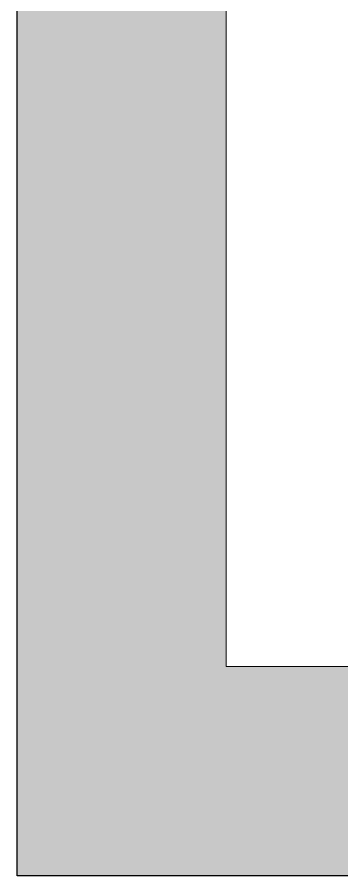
# Model space of a CAD drawing. Header units: millimetres. Extents: x 0 to 59350, y 0 to 29700.
# Drawn here: x 15290.5 to 15383.6, y 7663.1 to 7909.3 of the extents above; entities that cross this region are included whole.
import ezdxf

# ---------------------------------------------------------------- set-up
doc = ezdxf.new("R2010")
doc.units = ezdxf.units.MM
doc.linetypes.add('PUNKT2_S9', pattern=[1, 0, -1])
doc.layers.add('Standard', color=7, linetype='Continuous', lineweight=25)

msp = doc.modelspace()

# ---------------------------------------------------------------- hatches: boundary and pattern name
at = {"layer": 'Standard', "linetype": 'PUNKT2_S9', "lineweight": 18}
for points in [[(15290.49, 9513.12), (15290.49, 7663.12), (15350.49, 7663.12), (15350.49, 9513.12)], [(15350.49, 7663.12), (15725.49, 7663.12), (15725.49, 7723.12), (15350.49, 7723.12)]]:
    msp.add_hatch(color=9, dxfattribs=at).paths.add_polyline_path(points)

# ---------------------------------------------------------------- linework, layer by layer
at = {"layer": 'Standard', "color": 253, "linetype": 'Continuous', "lineweight": 18}
for p, q in [((15290.49, 9513.12), (15290.49, 7663.12)), ((15350.49, 7723.12), (15350.49, 9463.12)), ((15725.49, 7723.12), (15350.49, 7723.12)), ((15290.49, 7663.12), (15350.49, 7663.12)), ((15350.49, 7663.12), (15725.49, 7663.12))]:
    msp.add_line(p, q, dxfattribs=at)
at = {"layer": 'Standard', "color": 51, "linetype": 'Continuous', "lineweight": -3}
for p, q in [((15290.49, 7663.12), (15290.49, 9453.12)), ((15675.49, 7663.12), (15290.49, 7663.12))]:
    msp.add_line(p, q, dxfattribs=at)

doc.saveas('drawing.dxf')
